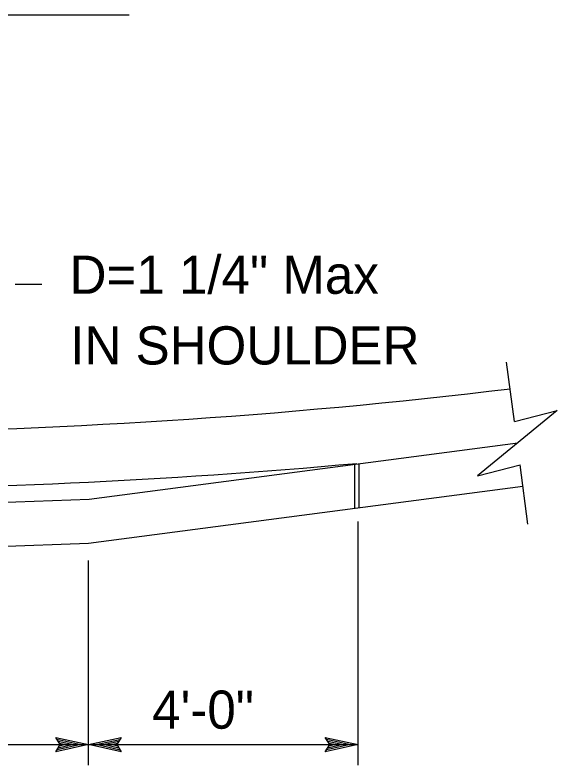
# Model space of a CAD drawing. Extents: x -894 to 866, y -476 to 714.
# Drawn here: x 53.3 to 152.6, y -354.3 to -216.8 of the extents above; entities that cross this region are included whole.
import ezdxf

# ---------------------------------------------------------------- set-up
doc = ezdxf.new("R2010")
doc.units = 0
for name, color, linetype in [('56 Stage 3 Anno', 7, 'Continuous'), ('57 Undefined', 7, 'Continuous'), ('60 Nongeo Data', 7, 'Continuous')]:
    doc.layers.add(name, color=color, linetype=linetype)

msp = doc.modelspace()

# ---------------------------------------------------------------- linework, layer by layer
at = {"layer": '56 Stage 3 Anno'}
for p, q in [((53.34, -266.19), (58.24, -266.19)), ((116.19, -354.29), (116.19, -309.65)), ((66.8, -354.29), (66.8, -316.84)), ((61.6, -350.56), (60.8, -349.22)), ((60.8, -349.22), (60.8, -349.22)), ((60.8, -349.22), (66.8, -350.56)), ((61.02, -349.58), (65.42, -350.56)), ((61.25, -349.94), (64.04, -350.56)), ((61.43, -350.28), (62.66, -350.56)), ((66.8, -350.56), (72.8, -349.23)), ((68.19, -350.56), (72.57, -349.59)), ((69.57, -350.56), (72.39, -349.94)), ((70.95, -350.56), (72.16, -350.3)), ((72.8, -349.23), (72, -350.56)), ((72.8, -349.23), (72.8, -349.23)), ((110.99, -350.56), (110.19, -349.22)), ((110.19, -349.22), (110.19, -349.22)), ((110.19, -349.22), (116.19, -350.56)), ((110.41, -349.58), (114.81, -350.56)), ((110.64, -349.94), (113.43, -350.56)), ((110.82, -350.28), (112.05, -350.56)), ((28.94, -350.56), (66.8, -350.56)), ((66.8, -350.56), (60.8, -351.89)), ((60.8, -351.89), (61.6, -350.56)), ((65.41, -350.56), (61.04, -351.53)), ((64.04, -350.56), (61.22, -351.18)), ((62.66, -350.56), (61.45, -350.82)), ((66.8, -350.56), (106.11, -350.56)), ((66.8, -350.56), (66.8, -350.56)), ((72.8, -351.9), (66.8, -350.56)), ((66.8, -350.56), (66.8, -350.56)), ((72.59, -351.54), (68.18, -350.56)), ((72.35, -351.18), (69.57, -350.56)), ((72.18, -350.84), (70.95, -350.56)), ((72, -350.56), (72.8, -351.9)), ((106.11, -350.56), (116.19, -350.56)), ((116.19, -350.56), (110.19, -351.89)), ((110.19, -351.89), (110.99, -350.56)), ((114.8, -350.56), (110.43, -351.53)), ((113.43, -350.56), (110.61, -351.18)), ((112.05, -350.56), (110.84, -350.82)), ((116.19, -350.56), (116.19, -350.56)), ((60.8, -351.89), (60.8, -351.89)), ((72.8, -351.9), (72.8, -351.9)), ((110.19, -351.89), (110.19, -351.89))]:
    msp.add_line(p, q, dxfattribs=at)
at = {"layer": '57 Undefined'}
msp.add_line((-34.92, -216.84), (74.27, -216.84), dxfattribs=at)
at = {"layer": '60 Nongeo Data'}
for p, q in [((144.83, -291.34), (143.39, -280.44)), ((66.95, -305.57), (145.44, -295.23)), ((115.58, -307.17), (115.58, -299.01)), ((116.36, -307.17), (116.36, -299.01)), ((147.31, -310.18), (145.87, -299.28)), ((66.8, -313.65), (146.38, -303.18)), ((35.94, -306.65), (66.95, -305.57)), ((35.79, -314.74), (66.8, -313.65))]:
    msp.add_line(p, q, dxfattribs=at)
msp.add_lwpolyline([(144.83, -291.34), (152.63, -289.31), (138.07, -301.31), (145.87, -299.28)], dxfattribs=at)
msp.add_arc((10.41, 858.2), 1162.01, 264.84315, 275.2118, dxfattribs=at)
msp.add_ellipse((9.75, 818.84), major_axis=(1106.22, -116.29), ratio=0.999984, start_param=4.711366, end_param=4.938152, dxfattribs=at)

# ---------------------------------------------------------------- texts
at = {"layer": '57 Undefined'}
for s, p in [('D=1 1/4" Max', (63.34, -267.94)), ('IN SHOULDER', (63.47, -280.89)), ('4\'-0"', (78.47, -347.64))]:
    msp.add_text(s, height=7, dxfattribs=at).set_placement(p)

doc.saveas('drawing.dxf')
